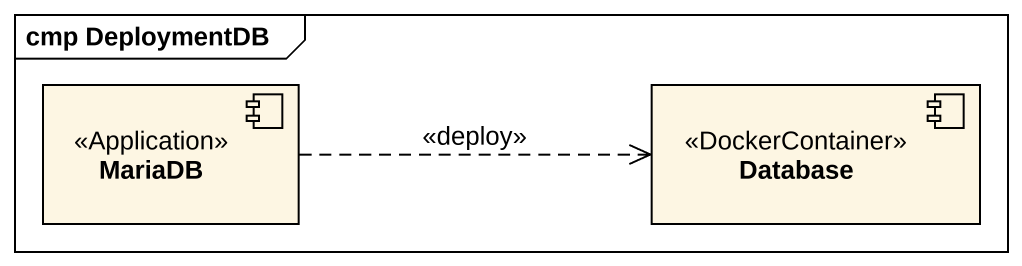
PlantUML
@startuml
mainframe cmp DeploymentDB
component MariaDB <<Application>>
component "Database" as Database_ <<DockerContainer>>
MariaDB .right.> Database_ : <<deploy>>
@enduml
